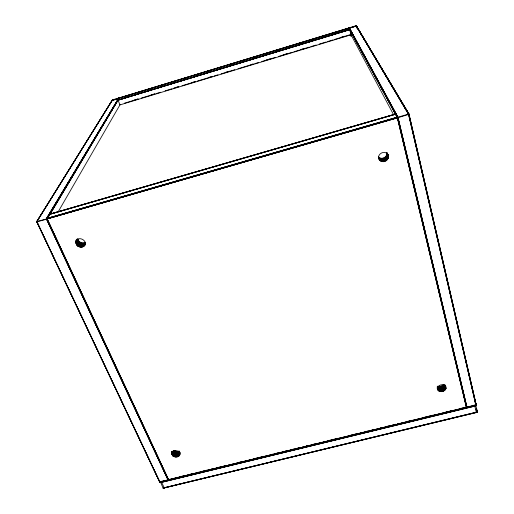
<?xml version="1.0" encoding="UTF-8"?>
<svg xmlns="http://www.w3.org/2000/svg" width="514" height="514" viewBox="0 0 514 514"><rect width="100%" height="100%" fill="white"/><g stroke="black" fill="none" stroke-linecap="round" stroke-linejoin="round"><path stroke-width="0.77" d="M48.489 216.767L46.793 219.125L36.693 221.919L112.495 99.877L118.792 97.956L119.242 98.251L112.174 100.397L112.495 99.877L112.187 100.326M475.064 401.652L476.26 404.621L475.9 405.385L159.713 482.081L36.655 221.662L36.931 221.489L37.13 221.932L36.629 221.752L112.27 100.069M388.019 158.582L387.338 156.391L388.263 157.875L387.826 155.903L388.391 157.149L388.282 155.703L386.907 152.761L388.051 155.022L387.338 153.448L387.254 153.827C383.63 149.735 376.119 155.055 379.274 159.732C382.397 164.493 390.775 159.764 387.794 154.598L388.398 156.417L387.897 155.312L387.434 156.423L386.573 155.26C387.601 150.127 386.637 157.47 388.019 158.582L386.573 155.26C385.307 158.363 380.733 159.468 378.375 156.956M160.477 481.965L163.073 488.037L164.557 487.799L164.403 488.114L161.312 481.759L475.604 405.334L475.958 405.899C475.514 406.747 479.221 413.584 476.253 412.209L474.595 405.238M77.235 238.952C73.097 243.154 79.227 249.521 83.711 246.418L85.6 242.306L82.927 243.064L80.12 242.229C78.565 246.598 75.166 241.451 77.222 239.267M171.618 453.271L173.841 452.68L174.368 450.855L173.565 456.4L173.873 450.527L176.141 451.433L178.602 451.151L177.838 456.702C174.516 458.231 170.205 454.916 172.113 451.247L171.804 453.297L172.151 451.241M119.184 98.129L118.792 97.956L46.337 218.771L167.982 479.903C170.706 479.472 160.593 481.335 159.905 481.869L160.066 482.177M77.884 238.817L78.571 240.725L80.12 242.229L78.173 246.334L78.809 243.944L77.569 245.898L77.563 243.655L77.042 245.39L77.1 243.148L76.605 244.818L76.927 242.833L76.265 244.208L76.792 242.479L76.033 243.559L76.708 242.088L75.911 242.897L77.061 239.608L76.021 241.593L77.235 239.068M476.253 404.621L466.648 407.21L467.046 407.538L466.314 407.043L397.219 117.186L47.063 218.379L47.082 218.874L397.425 117.847L397.862 117.192L408.469 114.121L409.112 114.346L356.016 25.713L349.25 27.775L348.961 28.309L397.425 117.847L397.219 117.186M172.216 453.509L173.777 453.142L173.565 456.4C174.188 452.86 172.91 452.134 173.064 456.066L174.368 450.855M445.079 385.063L445.895 387.158C444.481 382.538 435.949 385.063 437.71 389.734C439.9 393.981 448.041 390.589 445.49 386.014M117.995 99.909L119.916 104.927L351.017 34.811L349.61 29.337L349.732 29.748L118.047 100.166L349.629 29.388M172.094 451.626L171.772 453.798L172.126 452.333L171.849 454.299L172.19 452.654L172.017 454.787L172.293 452.93L172.633 455.68L172.768 453.483L172.094 451.626L171.804 453.297L172.036 451.761M76.316 242.447L78.488 241.721L78.571 240.725L76.618 241.464M172.171 452.526L173.719 452.108L173.873 450.527L173.469 451.491L173.841 452.68M173.346 453.541L173.064 456.066L172.768 453.483L173.16 453.573M76.348 240.867L78.231 240.115L78.134 240.995L79.137 243.495L78.173 246.334L78.976 243.835M77.826 243.822L77.569 245.898L78.591 243.996M172.132 451.369L171.939 452.808C174.156 447.167 184.211 453.528 177.838 456.702M179.257 455.745L179.688 452.577M179.579 455.32L179.9 452.95M179.81 454.858L180.189 452.294M178.377 456.445L179.135 450.9M178.853 456.124L179.502 451.369M77.042 245.39L77.312 243.43M177.253 456.882L178.024 451.337M176.636 456.997L177.407 451.446M175.351 456.985L176.141 451.433M175.994 457.03L176.777 451.478M174.124 456.663L174.921 451.119M174.728 456.862L175.518 451.318M76.335 240.835C78.481 240.68 77.942 239.428 76.13 240.372L77.999 239.473L78.134 240.995L76.605 241.432M171.804 453.297L172.171 451.228M163.227 488.223L477.23 412.344L476.176 408.964L477.358 411.939L163.073 488.037M171.772 453.798L172.094 451.986M173.52 453.457L173.064 456.066L172.967 453.554M445.31 386.136L445.336 385.706L445.946 388.237M172.068 452.217L173.603 451.8L173.873 450.527L173.803 452.404L171.58 453.04M77.614 243.944L79.137 243.495L79.522 241.792L76.464 242.743M78.089 243.938L77.569 245.898L78.346 243.989M476.202 412.421L477.358 411.939M164.544 487.87L163.773 488.268L164.351 488.12M77.762 240.173L76.226 240.597L77.762 240.173L77.999 239.473M83.711 246.418C89.352 242.075 79.188 235.02 76.245 240.982M79.066 242.993L76.811 243.636L79.066 242.993L79.522 241.792L76.605 243.077M76.027 242.062L78.308 241.355L78.571 240.725M78.668 242.068L79.002 241.291L76.194 242.428M76.965 239.871L75.905 242.235L76.715 240.899M84.238 245.994L85.491 243.257M84.675 245.499L85.613 243.45M85.009 244.94L85.632 243.578M83.114 246.752L85.003 242.64M82.452 246.996L84.354 242.878M81.745 247.138L83.653 243.026M81.013 247.176L82.927 243.064M76.862 240.186L75.905 242.235L76.779 240.533M80.274 247.118L82.195 243M79.541 246.951L81.469 242.839M78.835 246.688L80.775 242.576M168.502 479.53L168.052 479.883L168.502 479.53L47.172 218.803L36.931 221.489M47.063 218.379L47.134 219.041M77.974 240.655L76.445 241.085L77.974 240.655L78.231 240.115M76.021 241.593L77.145 239.408M58.172 211.8L120.276 104.31M118.952 97.956L46.613 218.726L168.329 480.102M46.716 218.726L119.01 97.975L119.222 98.232M119.145 98.078L47.089 218.778L397.354 117.577L466.429 407.429L168.489 479.78L47.005 218.758M118.805 98.874L47.249 218.835L46.543 219.215M49.717 214.704L119.19 97.968L348.871 27.987L119.113 97.956L46.909 218.739L168.463 479.877M46.337 218.771L118.901 97.949L119.145 98.225M36.661 221.842L112.495 99.877L36.783 221.547L159.982 482.19M78.963 242.698L76.721 243.34L78.963 242.698L79.522 241.792L79.13 243.263L76.849 243.97M75.911 242.897L76.67 241.683M387.215 156.115L386.573 155.26L387.19 155.877L386.946 153.121L387.138 153.435M79.137 243.495L80.12 242.229M439.933 391.488L438.179 386.348L441.404 386.181L443.447 384.69L445.259 389.811M444.032 384.922L445.587 389.31C444 386.2 445.31 384.902 445.818 388.783L444.051 384.793M164.3 488.101L163.773 488.268L164.454 487.889M475.9 405.385L408.585 114.622L409.144 114.275L398.074 117.661C396.814 117.745 398.478 117.931 397.964 117.16L349.25 27.775L348.961 28.309L218.366 67.996M349.077 28.212L349.141 27.833L397.695 117.269L466.796 407.525M349.34 28.116L348.877 28.058M112.624 100.185L112.238 100.127M163.613 488.3L164.075 487.799L476.298 412.427M117.031 98.881L119.107 98.225L112.18 100.397L115.644 99.311M351.814 27.403L355.386 26.278L349.713 28.077L355.592 26.233M163.471 488.3L164.242 488.056M408.585 114.622C409.594 114.095 408.373 115.04 408.469 114.121L356.138 25.7L408.656 114.082M387.203 154.682L386.817 154.56L387.196 155.234L388.687 154.778M120.025 97.833L348.897 28.141M120.07 97.923L157.702 86.461M159.237 85.999L216.831 68.458M118.008 100.005L349.655 29.471M118.021 100.057L349.687 29.574M118.047 100.166L349.7 29.632M134.103 100.114L137.945 98.945M151.007 94.981L154.849 93.818M174.824 87.753L178.666 86.59M191.728 82.625L195.571 81.456M208.633 77.492L212.475 76.329M225.537 72.365L229.379 71.202M250.89 64.668L253.196 63.967M266.258 60.01L270.101 58.84M283.163 54.876L287.005 53.713M300.06 49.749L303.902 48.579M340.782 37.387L344.624 36.224M124.465 103.192L138.266 99.003M141.331 98.078L155.132 93.889M156.667 93.419L160.496 92.257M165.097 90.862L171.997 88.768M173.533 88.305L178.898 86.673M181.969 85.742L195.763 81.559M197.299 81.09L212.635 76.438M214.165 75.976L218 74.813M221.065 73.881L234.866 69.692M237.931 68.76L253.267 64.109M254.803 63.646L258.632 62.477M261.703 61.551L275.498 57.362M278.569 56.431L292.37 52.242M293.899 51.779L299.27 50.147M302.335 49.222L309.235 47.127M310.764 46.658L316.136 45.033M319.2 44.101L326.101 42.007M327.636 41.544L333.001 39.912M334.537 39.449L349.867 34.798M386.817 154.56L387.19 155.581L388.693 155.125M50.597 214.062L395.504 114.198M50.635 214.113L109.912 196.952M111.448 196.509L133.004 190.27M134.546 189.82L243.09 158.396M244.632 157.952L266.181 151.707M267.723 151.264L301.596 141.459M303.138 141.009L394.746 114.487M397.258 117.282L47.044 218.489L397.277 117.34M47.05 218.707L397.328 117.494M47.082 218.874L398.08 117.655L466.963 407.191L466.314 407.043L466.956 407.191M47.108 218.958L397.386 117.706M76.066 240.192L77.678 239.954M76.014 242.01L78.308 241.355M76.599 243.026L78.822 242.396M77.569 244.118L79.085 243.687M76.181 242.37L78.488 241.721M387.196 155.234L388.7 154.81M387.19 155.581L388.7 155.151M171.939 451.909L173.469 451.491L173.314 451.183M76.117 240.154L77.601 239.755L77.402 239.254M171.586 452.995L173.803 452.404L172.248 452.789M475.958 405.899L160.496 482.582L475.835 405.623M172.061 452.179L173.603 451.8M172.171 452.493L173.719 452.108M171.933 451.87L173.469 451.491M171.612 453.476L173.835 452.93M172.293 453.509L173.777 453.142M172.19 453.689L173.668 453.322L172.119 453.689M167.468 479.613L169.022 479.234M167.474 479.768L169.035 479.389M175.268 477.872L177.606 477.307M181.506 476.356L183.845 475.784M190.077 474.268L192.416 473.702M196.309 472.751L198.648 472.186M202.548 471.235L207.226 470.098M211.119 469.154L213.458 468.582M217.351 467.637L222.029 466.5M223.59 466.121L226.706 465.363M238.4 462.516L243.071 461.379M255.542 458.347L257.88 457.775M259.442 457.396L264.119 456.259M270.351 454.742L272.69 454.177M276.583 453.226L278.922 452.661M285.161 451.144L287.499 450.572M291.393 449.628L293.732 449.056M297.625 448.112L300.748 447.353M306.203 446.024L308.541 445.458M312.435 444.507L317.112 443.37M329.583 440.337L331.922 439.766M333.477 439.386L338.154 438.249M350.625 435.217L352.964 434.651M354.519 434.272L357.641 433.514M365.435 431.619L367.767 431.047M371.667 430.102L374.006 429.531M380.238 428.014L382.577 427.449M386.477 426.498L388.815 425.933M392.709 424.982L395.825 424.223M407.518 421.377L412.196 420.24M424.66 417.207L426.999 416.642M428.56 416.263L433.238 415.126M445.702 412.093L448.041 411.521M449.602 411.142L452.718 410.384M460.512 408.489L462.851 407.917M464.412 407.538L467.528 406.78M167.493 479.928L226.732 465.517M228.287 465.138L300.78 447.508M302.335 447.129L395.87 424.384M397.425 424.005L468.357 406.754M161.499 482.338L161.28 481.605L474.64 405.398M160.452 482.447L475.913 405.758M163.137 488.146L477.371 412.067M36.693 221.887L37.143 221.932M159.713 482.081L37.066 221.952M159.468 481.682L159.905 481.869M356.517 25.931L357.134 28.328L356.375 25.784L409.073 114.185M378.555 156.802L379.531 157.824L380.887 161.165M356.318 25.751L408.9 114.095L476.202 405.122L475.604 403.631M356.196 25.706L408.746 114.082L476.048 405.315L408.572 114.095M356.016 25.713L408.469 114.121M387.434 156.423L388.263 157.875L387.749 156.115M348.993 28.032L397.553 117.378M348.974 28.097L397.438 117.494M397.399 117.558L348.877 27.987L397.618 117.32L466.718 407.493M393.653 114.84L350.773 34.361L351.178 35.922M387.537 156.385L388.263 157.875L387.646 156.275M444.025 384.716L445.587 389.31M36.725 221.585L159.848 482.164M46.813 218.726L168.425 479.96M46.523 218.733L168.271 480.153M46.433 218.752L168.207 480.192M386.746 152.722L387.254 153.827L387.126 153.088M386.22 155.922L387.659 159.25M385.77 156.532L387.203 159.867M385.224 157.072L386.65 160.407M384.607 157.528L386.027 160.869M383.926 157.894L385.339 161.242M383.2 158.158L384.601 161.505M382.448 158.318L383.836 161.666M444.796 386.329L445.818 388.783L445.15 386.374M381.684 158.357L383.071 161.711M380.932 158.293L382.307 161.64M380.206 158.113L381.574 161.454M378.914 157.438L380.27 160.773M378.645 157.625L379.724 160.291M378.465 157.734L379.274 159.732M475.071 401.755L476.234 405.032M475.559 403.708L476.157 405.199L408.823 114.082L356.33 26.002M476.176 408.964L477.307 412.267M444.918 386.399L445.818 388.783L445.04 386.412M443.042 385.147L444.841 390.274M442.554 385.558L444.353 390.685M442.001 385.898L443.794 391.032M441.404 386.181L443.19 391.315M445.195 385.153L445.715 386.65M440.768 386.38L442.548 391.514M440.112 386.496L441.879 391.636M439.451 386.534L441.218 391.668M438.802 386.483L440.556 391.623M437.6 386.136L439.348 391.27M437.575 387.312L438.821 390.981M387.877 155.626L388.391 157.149M437.125 386.952L438.365 390.621M437.247 388.006L437.992 390.203M437.215 388.269L437.71 389.734M387.524 153.834L387.704 154.393M474.692 405.559L474.852 406.163M349.192 27.801L349.224 28.154M350.387 33.686L350.953 36.031M350.342 33.718L350.921 36.064M356.215 26.021L356.138 25.7L356.099 26.053M466.963 407.551L397.862 117.192L349.25 27.775L397.778 117.231L466.879 407.544M397.489 117.436L466.558 407.384M409.028 114.147L476.253 404.936M161.28 481.605L161.242 481.284L161.312 481.766M444.539 385.77L444.475 385.153M172.588 453.348L172.633 455.68M49.575 214.184L395.517 114.037L49.575 214.184M79.13 243.263L76.856 243.938L79.13 243.263"/></g></svg>
